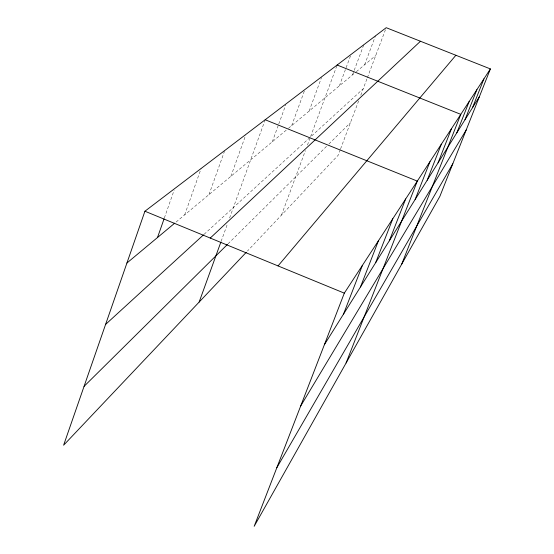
<?xml version="1.0" encoding="UTF-8"?>
<svg xmlns="http://www.w3.org/2000/svg" width="554" height="554" viewBox="0 0 554 554"><rect width="100%" height="100%" fill="white"/><g stroke="black" fill="none" stroke-linecap="round" stroke-linejoin="round"><path stroke-width="0.42" stroke-dasharray="2.77 2.08" d="M164.379 217.951L174.122 190.216M184.683 214.862L201.123 168.485M208.996 194.579L224.46 151.318M230.879 176.331L245.692 135.169M221.129 241.378L227.549 223.65M229.591 218.006L264.895 120.557M272.284 141.796L278.475 124.823M278.773 124.02L285.843 104.63M291.66 125.633L304.908 89.54M309.132 111.063L321.521 77.477M281.48 215.111L305.392 150.619M307.463 145.037L310.122 137.863M336.832 65.836L310.42 137.067L363.209 88.778M339.36 85.849L350.758 55.241M352.524 74.866L363.791 44.756M364.608 64.79L375.467 35.871M340.288 149.656L338.189 155.21L247.423 251.08M340.585 148.86L358.957 100.073M360.779 95.233L367.087 78.481M367.385 77.685L385.909 28.496M228.061 243.822L326.555 146.325M328.924 143.978L350.447 122.669M204.107 234.314L309.153 138.223M176.068 222.05L287.789 128.867M288.433 128.327L355.71 72.214M356.34 71.688L375.737 55.511"/><path stroke-width="0.83" d="M490.394 68.925L344.311 293.142L254.182 526.3L439.924 196.261L490.394 68.925L386.214 27.7L144.926 211.226L63.606 445.229L246.246 252.319M157.509 237.528L164.095 218.768M199.142 302.075L220.838 242.188M343.487 314.153L362.413 265.352M360.481 286.965L378.465 240.713M375.66 262.665L392.8 218.712M389.317 240.824L405.673 198.948M346.091 362.995L417.307 181.103L265.186 119.761M415.119 199.537L429.987 161.636M427.176 180.244L441.337 144.22M438.034 162.862L451.552 128.535M401.705 264.168L460.796 114.346L337.13 65.033M456.815 132.815L469.203 101.444M464.986 119.733L476.883 89.665M472.486 107.739L483.919 78.862M276.848 467.666L452.798 163.776M300.697 405.964L466.219 129.927M324.346 344.775L479.383 96.701M278.039 265.913L455.887 55.268M84.063 386.367L227.452 244.425M210.25 238.068L420.465 41.252M105.585 324.436L203.477 234.889M126.921 263.032L174.739 223.151M144.926 211.226L344.311 293.142"/></g></svg>
